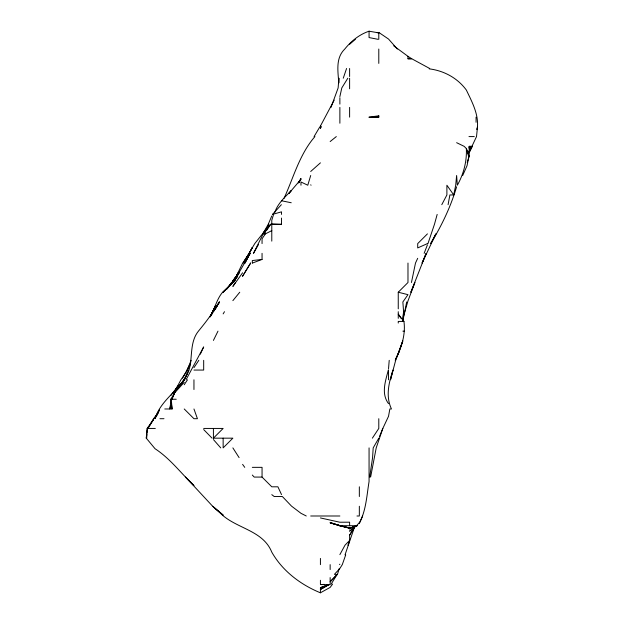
<?xml version="1.0" encoding="UTF-8"?>
<svg xmlns="http://www.w3.org/2000/svg" width="624" height="624" viewBox="0 0 624 624"><rect width="100%" height="100%" fill="white"/><g stroke="black" fill="none" stroke-linecap="round" stroke-linejoin="round"><path stroke-width="0.94" d="M468.944 152.802L472.033 146.312L469.217 146.312L469.162 156.039L467.189 162.474M429.686 68.484L411.746 58.757L407.979 58.781L407.979 56.339L393.713 45.825M147.194 431.972L147.506 428.438L146.281 438.165L147.131 428.438L153.551 419.453M403.018 321.422L403.588 311.696L402.862 301.969L407.979 294.661L398.252 292.235L398.252 308.841M388.526 368.722L389.22 360.337M146.648 438.165L146.96 434.624M403.588 311.696L402.792 318.77L407.979 300.901L414.874 282.508L410.873 292.235L426.153 253.328L422.066 263.055L435.872 233.867L430.685 243.594C441.628 225.771 450.715 206.879 456.62 186.755M468.975 148.083L469.217 146.312M369.689 477.079L372.575 457.618L373.191 447.892L378.791 438.165M400.897 318.201L398.252 314.168L403.946 321.422C405.85 335.072 401.123 348.27 395.226 360.337M171.272 399.251L169.798 408.977L170.672 405.444M406.692 301.969L402.753 321.422M411.45 282.508L415.49 263.055L417.706 258.313M448.087 204.68L449.881 194.953L453.726 194.953L455.707 185.227L456.62 175.5L457.337 185.227C463.616 174.112 466.97 161.312 466.346 148.52L464.1 146.312L456.62 142.685M469.061 156.039L468.515 156.039L466.346 148.52L469.061 156.039L467.009 165.773L462.696 175.5M476.978 129.41L477.516 126.859L476.518 136.586L468.905 152.802L472.033 146.312M370.617 477.079L376.21 447.892L382.824 428.438L388.526 416.294L389.844 408.977L391.459 408.977C385.476 396.185 388.83 382.73 392.995 370.063L390.515 379.79L395.671 360.337L402.815 340.883L398.252 353.441M339.877 96.603L341.796 87.945L347.818 78.218M477.103 129.41C479.489 115.573 472.134 102.157 466.346 90.043C457.525 78.023 443.906 70.66 429.203 68.858M388.315 370.063C385.507 381.053 380.921 393.502 388.526 403.658M348.044 545.173L348.715 542.506M348.247 545.173L348.925 542.56M437.167 214.414L434.507 224.141L427.955 243.594M362.614 515.993L359.338 523.247C366.124 510.385 366.748 495.604 369.065 481.525L369.065 447.892M310.697 175.5L307.78 185.227L300.971 181.997L300.971 185.227M468.967 152.506L470.855 146.312L468.967 151.616M354.658 526.601L345.01 554.9M378.386 117.133L378.791 115.822L369.065 117.133L378.791 117.133L378.791 115.822M339.339 568.347L337.436 574.361L330.151 581.786L337.139 574.361L331.188 584.087M343.262 78.218L346.577 68.484M345.704 554.9L342.287 564.634L339.877 568.456L334.402 574.361L336.445 574.361M424.133 253.328L427.432 244.811M331.016 107.398L338.13 87.945L338.918 78.218L338.762 83.078C338.083 71.44 335.314 58.227 344.791 49.031C351.164 41.083 359.323 34.484 369.065 31.2L378.791 32.885M191.123 360.337L187.2 370.063L190.562 363.581M284.021 198.416C293.553 177.481 299.512 154.3 314.917 136.586M379.525 436.394L382.824 428.438M271.783 215.951L268.312 224.141L262.876 233.867L265.496 230.123M200.343 354.143L203.681 346.921L186.022 379.79M395.405 359.541L399.61 350.61M175.219 391.88L176.296 389.524L173.527 393.713L180.913 379.79L187.613 370.063M210.109 317L214.321 308.459M265.2 232.097L268.843 224.141L264.693 233.056M299.005 182.699L300.971 178.48L298.272 182.98M274.669 212.792C277.532 203.619 284.801 197.301 291.236 190.624L288.896 193.51M188.854 370.063L184.228 379.79L174.502 392.379L176.397 389.524L175.258 391.607M210.811 315.752L212.753 311.696L210.327 316.563L215.662 305.362L210.857 315.752L212.948 312.507M187.59 372.692L184.174 379.79L174.502 391.864L184.228 379.852L176.654 389.524M320.424 126.056L321.165 126.859L320.424 128.396L320.424 126.056L334.207 100.105M234.016 281.697L236.356 276.838M245.099 263.055L249.811 253.328L244.694 263.055L250.208 253.328L233.251 282.508L242.596 263.219L248.781 254.077M213.416 340.408L217.979 331.149M266.479 230.623L270.808 224.141L263.156 233.867L253.5 253.328L258.57 244.405M159.588 409.789L155.041 418.704C161.944 395.468 189.275 386.404 190.827 360.337C191.849 350.282 191.708 339.456 198.432 331.149C203.564 324.862 208.619 318.513 213.057 311.696L219.523 301.969L213.416 311.696L219.344 301.969L215.311 309.262M182.621 378.214L190.445 363.581M175.219 391.607L176.296 389.524M441.784 204.68L446.893 194.953L446.893 185.227L453.726 194.953M339.877 554.627L345.01 545.173L349.612 540.47L349.612 535.447M210.194 316.563C214.968 308.716 216.505 299.387 222.596 292.235L232.931 282.508L236.956 277.274M237.409 274.404L232.869 282.508L223.142 292.235L231.481 284.138M354.05 527.303L349.612 535.213L355.087 526.508M159.549 409.765L155.041 417.651L157.7 414.04M314.059 136.586L319.847 126.859L321.165 126.859M223.142 313.895L224.484 311.696M248.781 254.14L243.259 263.055L254.764 243.594L262.057 234.413M164.775 408.977L172.091 408.977L170.758 399.251L174.502 393.315L171.811 399.251L174.502 393.003L184.228 382.34M235.427 278.46L232.869 282.508L223.142 292.235M153.574 419.515L147.911 428.438L153.559 418.704L157.365 413.969M177.395 387.091L175.835 389.524L177.411 387.278M235.435 282.508L232.869 286.408L242.596 272.782M184.228 384.743L187.489 379.79M193.955 367.661L198.806 360.337M372.372 438.165L378.791 428.438L378.791 418.704M227.042 288.998L236.863 275.621M154.027 418.704L158.34 412.714M298.951 182.255L300.971 179.291L288.896 193.409M271.783 230.63L265.395 233.867L262.057 238.781L262.057 243.594M228.548 287.001L231.691 282.508L227.159 288.499M236.87 277.274L233.204 282.508L238.267 272.782L232.869 282.602L236.738 277.274M170.789 395.608L178.074 385.78M339.55 564.634L339.877 564.182M262.525 233.867L266.378 228.634M332.592 584.087L330.151 587.395L320.424 592.8C300.651 584.743 282.438 570.968 271.783 552.146C263.414 531.297 239.171 528.934 223.439 515.993L212.659 506.259L185.546 477.079L193.955 485.589C180.937 473.257 170.282 458.656 155.041 448.718L146.281 438.165M236.215 276.549L232.869 281.073L236.363 276.549M234.811 280.262L232.869 282.789M232.869 300.643L239.756 292.235M177.832 388.128L183.643 381.155M356.577 525.72L359.338 522.592M271.783 223.571L271.783 220.249L273.593 214.414L272.485 214.414L281.385 204.68M223.142 438.165L223.142 447.892L232.869 438.165L213.416 438.165L223.142 428.438L203.681 428.438M427.432 233.867L417.706 243.594L417.706 247.931L427.432 243.594M398.252 292.235L407.979 282.508L407.979 263.055M310.697 171.491L320.424 162.841M354.26 526.937L349.612 531.196L356.288 525.72L349.612 528.38L356.741 525.72L349.612 528.232L330.151 522.904L339.877 525.556M349.612 44.281L355.384 39.304M330.151 141.554L336.32 136.586M328.825 584.579L320.424 589.485L329.199 584.54M252.463 263.055L262.057 259.436L262.057 253.328M320.424 592.8L320.424 587.683L329.129 584.415M320.424 587.683L329.269 584.415M340.127 525.72L349.612 528.232L357.451 525.72L339.877 525.72L330.151 522.514L339.417 525.72M272.485 214.414L281.51 211.84L281.51 214.414M377.029 32.705L378.791 32.425L388.526 39.047L397.355 49.031M262.057 259.436L252.322 260.551L252.322 263.055M324.316 584.384L320.424 584.579L330.151 584.711L330.151 577.559M369.065 117.242L378.791 117.133M407.956 58.757L411.746 58.757L407.979 56.339M468.975 136.586L474.263 136.586M271.783 241.129L271.783 224.141L281.51 224.141M263.156 233.867L265.395 233.867M403.946 321.422L398.252 321.422L398.252 323.045M402.87 331.149L404.329 331.149M193.955 370.063L203.681 370.063L203.681 360.337M170.758 399.251L176.218 399.251M159.923 418.704L163.987 418.704M147.131 428.438L155.306 428.438M252.322 467.345L262.057 467.345L262.057 477.079L271.783 486.806L277.922 486.806L281.51 494.582M262.057 477.079L254.21 477.079L252.322 475.051M310.697 515.993L339.877 515.993M356.975 515.993L359.338 515.993L359.338 506.259M271.783 224.141L281.51 224.57L281.51 218.065M377.972 39.304L369.065 37.573L369.065 31.2M281.51 200.756L291.236 202.753M339.877 525.899L349.612 527.943L339.877 525.72M320.424 517.936L339.877 522.226L349.612 522.194L349.612 525.72M306.259 515.993L300.971 513.302L291.697 506.259M271.783 494.653L274.248 496.532L282.376 496.532L291.236 505.822M213.416 506.945L223.142 515.096L212.659 506.259M184.228 408.977L193.955 418.704L197.434 418.704L193.955 408.977M203.681 429.562L212.059 438.165M310.697 184.821L311.072 185.227M213.416 439.546L220.74 447.892M242.596 464.365L244.741 467.345M232.869 447.892L239.101 457.618M281.385 224.141L281.51 224.57M171.569 402.784L172.091 408.977M476.073 117.133L476.073 122.288M398.252 311.696L398.252 318.341M388.526 370.063L388.526 379.79M378.791 32.425L378.791 39.304M378.791 49.031L378.791 63.406M359.338 486.806L359.338 496.532M349.612 68.484L349.612 76.51M349.612 78.218L349.612 88.803M349.612 107.398L349.612 117.133M349.612 528.232L349.612 529.105M339.877 97.672L339.877 104.114M339.877 107.398L339.877 123.224M330.151 564.634L330.151 569.564M320.424 558.418L320.424 564.634M320.424 580.281L320.424 584.087M213.416 428.438L213.416 438.165M193.955 379.79L193.955 389.524M252.322 247.408L249.257 253.328L252.322 247.486M472.173 146.312L468.772 152.802L472.235 146.312M250.63 263.055L242.596 276.19L250.63 263.055M239.156 272.782L233.251 282.508L239.156 272.782M236.847 275.691L232.869 280.777L236.863 275.691"/></g></svg>
